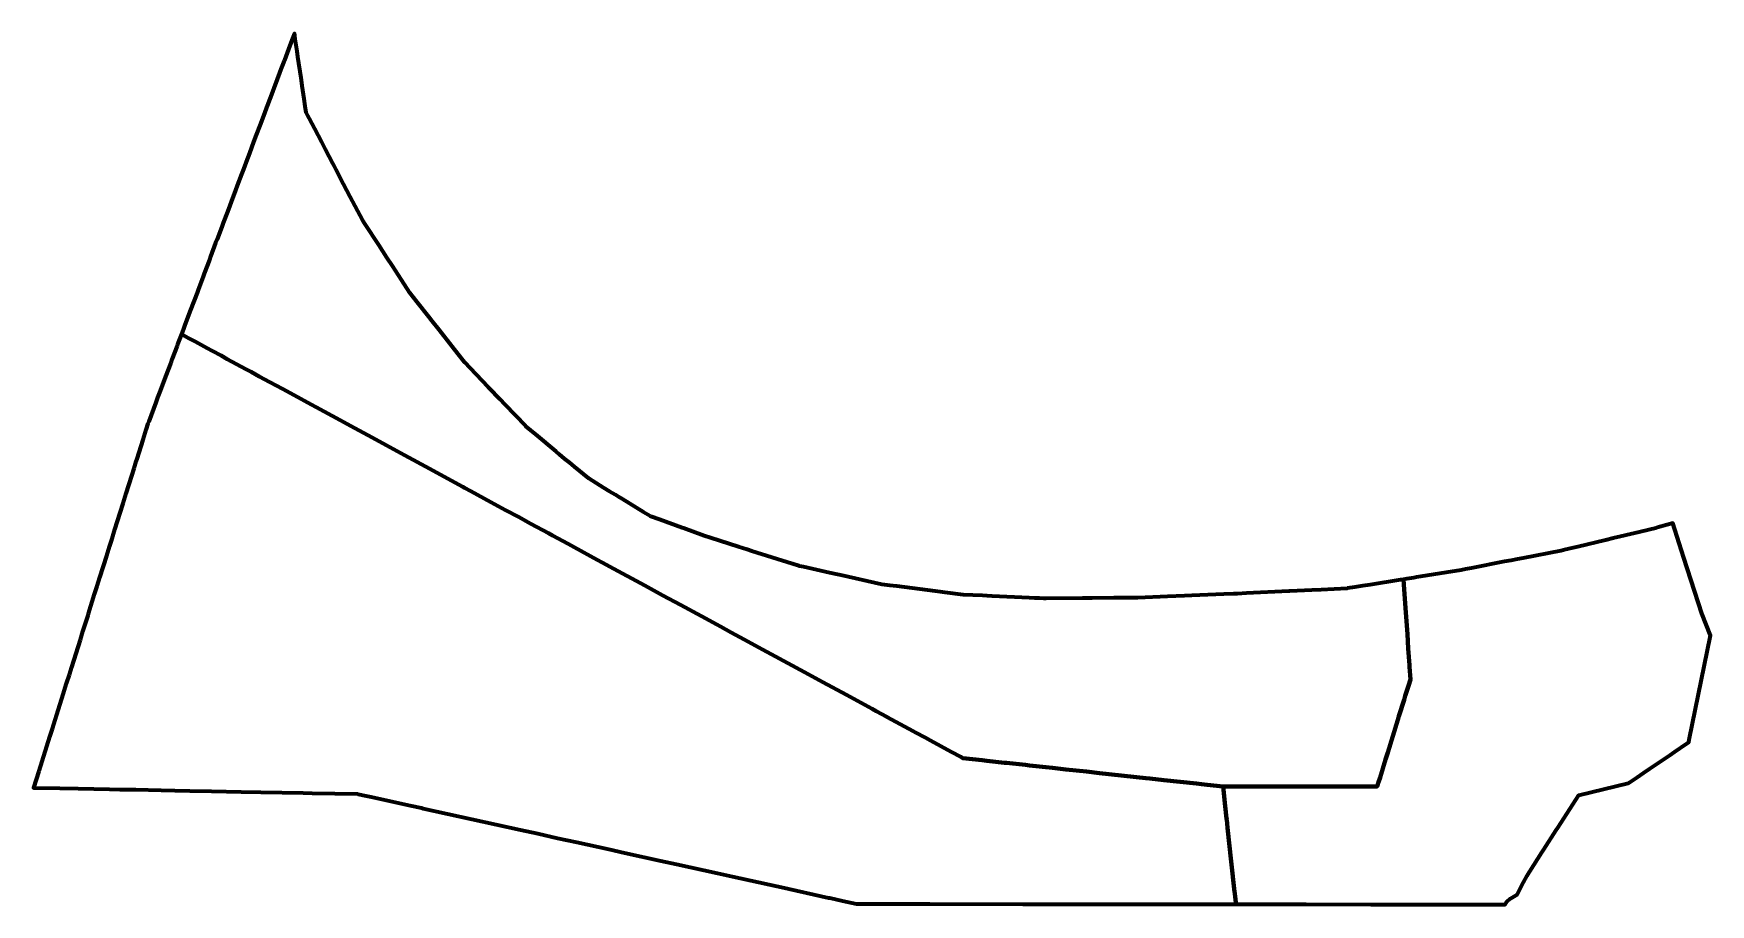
# Model space of a CAD drawing. Header units: metres. Extents: x 808231 to 808429, y 9156775 to 9156878.
import ezdxf

# ---------------------------------------------------------------- set-up
doc = ezdxf.new("R2010")
doc.units = ezdxf.units.M
doc.header["$MEASUREMENT"] = 0
doc.layers.add('2828-21108', color=1, linetype='Continuous')

msp = doc.modelspace()

# ---------------------------------------------------------------- linework, layer by layer
at = {"layer": '2828-21108', "color": 3, "lineweight": 70, "true_color": 0x00ff00}
for points in [[(808248.82, 9156842.88), (808249.67, 9156842.42), (808250.03, 9156842.22), (808250.46, 9156841.99), (808250.46, 9156841.99), (808251.51, 9156841.42), (808251.85, 9156841.24), (808252.47, 9156840.9), (808253.5, 9156840.34), (808254.24, 9156839.94), (808256.44, 9156838.74), (808257.05, 9156838.42), (808258.01, 9156837.89), (808259.26, 9156837.21), (808260.76, 9156836.4), (808262.15, 9156835.65), (808264.16, 9156834.55), (808264.75, 9156834.23), (808267.58, 9156832.7), (808268, 9156832.47), (808268.8, 9156832.04), (808271.34, 9156830.66), (808273.02, 9156829.74), (808275.19, 9156828.57), (808278.15, 9156826.96), (808280.69, 9156825.58), (808282.05, 9156824.84), (808282.26, 9156824.73), (808283.01, 9156824.32), (808285.37, 9156823.04), (808287.12, 9156822.09), (808288.62, 9156821.28), (808290.09, 9156820.48), (808292.19, 9156819.34), (808292.64, 9156819.09), (808294.51, 9156818.08), (808295.21, 9156817.7), (808297.93, 9156816.22), (808298.53, 9156815.9), (808299.92, 9156815.14), (808303.04, 9156813.45), (808303.56, 9156813.17), (808305.7, 9156812), (808307.78, 9156810.87), (808310.24, 9156809.54), (808312.07, 9156808.55), (808312.5, 9156808.31), (808313.78, 9156807.62), (808315.29, 9156806.8), (808317.47, 9156805.61), (808318.49, 9156805.06), (808322.44, 9156802.92), (808324.58, 9156801.76), (808327.38, 9156800.24), (808330.4, 9156798.6), (808330.88, 9156798.33), (808332.14, 9156797.65), (808332.21, 9156797.61), (808335.26, 9156795.96), (808335.55, 9156795.8), (808336.67, 9156795.19), (808337.32, 9156794.84), (808339.74, 9156793.52), (808340.88, 9156792.91), (808341.14, 9156792.76), (808343.4, 9156792.52), (808343.96, 9156792.46), (808346.06, 9156792.23), (808346.3, 9156792.2), (808348.53, 9156791.96), (808349.01, 9156791.91), (808349.39, 9156791.87), (808350.94, 9156791.7), (808351.71, 9156791.61), (808353.3, 9156791.44), (808355.72, 9156791.18), (808357.28, 9156791.01), (808362.76, 9156790.41), (808363.23, 9156790.36), (808364.88, 9156790.18), (808368.75, 9156789.76), (808369.32, 9156789.7), (808370, 9156789.62), (808371.88, 9156789.42), (808373.4, 9156789.42), (808374.83, 9156789.42), (808376.88, 9156789.42), (808380.55, 9156789.42), (808382.42, 9156789.43), (808386.92, 9156789.43), (808386.97, 9156789.43), (808387.89, 9156789.43), (808390.09, 9156789.43), (808390.25, 9156789.95), (808390.42, 9156790.49), (808391.08, 9156792.62), (808391.33, 9156793.42), (808392.52, 9156797.29), (808392.61, 9156797.57), (808392.65, 9156797.72), (808393.26, 9156799.68), (808393.4, 9156800.14), (808393.62, 9156800.85), (808393.77, 9156801.33), (808394, 9156802.07), (808393.9, 9156803.58), (808393.88, 9156803.77), (808393.75, 9156805.72), (808393.64, 9156807.43), (808393.43, 9156810.48), (808393.24, 9156813.28), (808393.2, 9156813.9), (808392.82, 9156813.84), (808389.23, 9156813.26), (808388.37, 9156813.12), (808387.43, 9156812.97), (808386.59, 9156812.84), (808386.54, 9156812.83), (808383.48, 9156812.68), (808382.36, 9156812.63), (808379.74, 9156812.5), (808379.63, 9156812.49), (808374.64, 9156812.26), (808373.57, 9156812.2), (808373.12, 9156812.18), (808371.97, 9156812.14), (808368.17, 9156811.99), (808367.32, 9156811.95), (808365.31, 9156811.87), (808361.81, 9156811.73), (808361.48, 9156811.72), (808358.98, 9156811.7), (808356.38, 9156811.67), (808355.81, 9156811.67), (808355.26, 9156811.66), (808350.98, 9156811.62), (808350.7, 9156811.63), (808350.17, 9156811.66), (808349.6, 9156811.69), (808348.97, 9156811.72), (808344.6, 9156811.92), (808344.02, 9156811.95), (808343.46, 9156811.98), (808341.15, 9156812.08), (808339, 9156812.36), (808338.47, 9156812.43), (808337.86, 9156812.5), (808333.35, 9156813.08), (808332.52, 9156813.19), (808332.2, 9156813.23), (808331.89, 9156813.27), (808331.55, 9156813.31), (808326.71, 9156814.38), (808326.34, 9156814.47), (808325.38, 9156814.68), (808322.3, 9156815.36), (808321.85, 9156815.46), (808321.74, 9156815.49), (808320.99, 9156815.72), (808316.19, 9156817.24), (808315.66, 9156817.41), (808315.13, 9156817.58), (808314.63, 9156817.74), (808311.31, 9156818.79), (808310.57, 9156819.06), (808308.13, 9156819.93), (808307.99, 9156819.99), (808305.29, 9156820.96), (808304.26, 9156821.33), (808304.22, 9156821.35), (808303.41, 9156821.84), (808300.91, 9156823.37), (808300.44, 9156823.65), (808300.09, 9156823.87), (808299.38, 9156824.3), (808298.68, 9156824.73), (808296.93, 9156825.8), (808295.27, 9156827.18), (808294.69, 9156827.66), (808294.09, 9156828.16), (808293.48, 9156828.67), (808293.1, 9156828.99), (808290.67, 9156831.01), (808290.08, 9156831.5), (808289.47, 9156832.01), (808289.45, 9156832.03), (808287.06, 9156834.53), (808286.42, 9156835.21), (808285.82, 9156835.84), (808285.8, 9156835.85), (808285.05, 9156836.63), (808282.92, 9156838.87), (808282.31, 9156839.51), (808282.26, 9156839.57), (808281.52, 9156840.51), (808280.82, 9156841.41), (808279.25, 9156843.4), (808278.44, 9156844.42), (808278.05, 9156844.92), (808276.67, 9156846.67), (808275.81, 9156847.78), (808274.81, 9156849.31), (808273.74, 9156850.94), (808273.08, 9156851.95), (808272.13, 9156853.42), (808270.53, 9156855.87), (808270.26, 9156856.29), (808269.35, 9156858.02), (808268.77, 9156859.12), (808267.98, 9156860.62), (808267.1, 9156862.31), (808266.86, 9156862.76), (808266.71, 9156863.04), (808265.84, 9156864.7), (808265.72, 9156864.92), (808265.39, 9156865.57), (808264.58, 9156867.13), (808263.96, 9156868.31), (808263.92, 9156868.4), (808263.77, 9156868.68), (808263.57, 9156869.07), (808263.45, 9156869.82), (808263.32, 9156870.69), (808263.09, 9156872.22), (808262.99, 9156872.89), (808262.95, 9156873.16), (808262.58, 9156875.65), (808262.48, 9156876.32), (808262.26, 9156877.72), (808262.16, 9156878.41), (808261.87, 9156877.63), (808261.47, 9156876.57), (808260.98, 9156875.26), (808260.94, 9156875.16), (808260.58, 9156874.19), (808259.97, 9156872.57), (808259.78, 9156872.06), (808259.57, 9156871.51), (808258.95, 9156869.85), (808258.87, 9156869.65), (808258.62, 9156868.98), (808258.08, 9156867.55), (808257.66, 9156866.43), (808257.35, 9156865.59), (808256.85, 9156864.28), (808256.66, 9156863.75), (808256.59, 9156863.57), (808256.14, 9156862.38), (808255.91, 9156861.77), (808255.42, 9156860.46), (808255.21, 9156859.9), (808254.69, 9156858.51), (808254.53, 9156858.08), (808254.25, 9156857.35), (808253.75, 9156856.02), (808253.58, 9156855.56), (808253.03, 9156854.09), (808252.86, 9156853.65), (808252.26, 9156852.04), (808252.12, 9156851.66), (808251.52, 9156850.06), (808251.38, 9156849.69), (808250.78, 9156848.1), (808250.66, 9156847.77), (808249.9, 9156845.76), (808249.83, 9156845.56), (808249.18, 9156843.85), (808249.05, 9156843.49)], [(808371.88, 9156789.42), (808372.13, 9156787.09), (808372.29, 9156785.64), (808372.31, 9156785.5), (808372.41, 9156784.53), (808372.84, 9156780.57), (808373.23, 9156776.97), (808373.25, 9156776.8), (808373.26, 9156776.72), (808373.3, 9156776.4), (808373.37, 9156775.69), (808373.39, 9156775.51), (808374.79, 9156775.51), (808378.86, 9156775.5), (808381.64, 9156775.5), (808389.34, 9156775.49), (808390.04, 9156775.49), (808391.34, 9156775.49), (808391.7, 9156775.49), (808392.6, 9156775.49), (808398.01, 9156775.48), (808398.21, 9156775.48), (808398.21, 9156775.48), (808404.07, 9156775.48), (808405.21, 9156775.48), (808405.38, 9156775.78), (808405.82, 9156776.2), (808406.6, 9156776.64), (808407.37, 9156778.11), (808407.78, 9156778.89), (808407.82, 9156778.94), (808408.11, 9156779.39), (808409.54, 9156781.62), (808409.76, 9156781.97), (808411.23, 9156784.25), (808411.41, 9156784.52), (808413.9, 9156788.39), (808419.74, 9156789.81), (808419.91, 9156789.92), (808420.76, 9156790.5), (808421.52, 9156791.02), (808422.29, 9156791.54), (808424.04, 9156792.73), (808424.64, 9156793.14), (808425.2, 9156793.53), (808426.59, 9156794.47), (808426.88, 9156794.67), (808426.94, 9156794.94), (808429.45, 9156807.27), (808428.44, 9156809.87), (808426.31, 9156816.45), (808425.76, 9156818.16), (808424.99, 9156820.54), (808424.3, 9156820.34), (808423.17, 9156820.01), (808422.98, 9156819.95), (808422.16, 9156819.75), (808421.01, 9156819.48), (808419.99, 9156819.24), (808418.81, 9156818.95), (808417.97, 9156818.75), (808417.05, 9156818.53), (808413.77, 9156817.75), (808412.89, 9156817.53), (808412.03, 9156817.33), (808411.77, 9156817.28), (808407.31, 9156816.41), (808406.65, 9156816.28), (808405.92, 9156816.14), (808405.13, 9156815.99), (808401.22, 9156815.23), (808400.51, 9156815.09), (808400, 9156814.99), (808399.75, 9156814.95), (808398.97, 9156814.83), (808395.24, 9156814.23), (808394.72, 9156814.14), (808394.4, 9156814.09), (808393.6, 9156813.96), (808393.2, 9156813.9), (808393.24, 9156813.28), (808393.43, 9156810.48), (808393.64, 9156807.43), (808393.75, 9156805.72), (808393.88, 9156803.77), (808393.9, 9156803.58), (808394, 9156802.07), (808393.77, 9156801.33), (808393.62, 9156800.85), (808393.4, 9156800.14), (808393.26, 9156799.68), (808392.65, 9156797.72), (808392.61, 9156797.57), (808392.52, 9156797.29), (808391.33, 9156793.42), (808391.08, 9156792.62), (808390.42, 9156790.49), (808390.25, 9156789.95), (808390.09, 9156789.43), (808387.89, 9156789.43), (808386.97, 9156789.43), (808386.92, 9156789.43), (808382.42, 9156789.43), (808380.55, 9156789.42), (808376.88, 9156789.42), (808374.83, 9156789.42), (808373.4, 9156789.42)]]:
    msp.add_lwpolyline(points, close=True, dxfattribs=at)
at = {"layer": '2828-21108', "color": 254, "lineweight": 70, "true_color": 0xcccccc}
msp.add_lwpolyline([(808231.66, 9156790.25), (808231.35, 9156789.28), (808234.45, 9156789.22), (808236.62, 9156789.18), (808240.34, 9156789.1), (808241.54, 9156789.08), (808242.27, 9156789.07), (808242.95, 9156789.05), (808243.39, 9156789.05), (808246.43, 9156788.99), (808248.04, 9156788.96), (808249.82, 9156788.92), (808252.39, 9156788.87), (808255.86, 9156788.8), (808258.21, 9156788.76), (808263.2, 9156788.66), (808264.26, 9156788.64), (808269.63, 9156788.54), (808269.71, 9156788.52), (808270.64, 9156788.31), (808271.22, 9156788.19), (808275.86, 9156787.17), (808277.17, 9156786.88), (808277.36, 9156786.83), (808288.87, 9156784.3), (808290.91, 9156783.85), (808293.26, 9156783.33), (808295.54, 9156782.83), (808299.3, 9156782), (808301.16, 9156781.59), (808305.47, 9156780.64), (808307.29, 9156780.24), (808312.16, 9156779.17), (808313.91, 9156778.78), (808319.17, 9156777.62), (808319.71, 9156777.51), (808325.25, 9156776.28), (808325.41, 9156776.25), (808326.93, 9156775.91), (808328.58, 9156775.55), (808330.57, 9156775.55), (808331.37, 9156775.55), (808335.7, 9156775.54), (808337.21, 9156775.54), (808348.21, 9156775.53), (808348.4, 9156775.53), (808349.04, 9156775.53), (808354.63, 9156775.52), (808356.09, 9156775.52), (808361.45, 9156775.52), (808362.33, 9156775.52), (808371.14, 9156775.51), (808373.02, 9156775.51), (808373.39, 9156775.51), (808373.37, 9156775.69), (808373.3, 9156776.4), (808373.26, 9156776.72), (808373.25, 9156776.8), (808373.23, 9156776.97), (808372.84, 9156780.57), (808372.41, 9156784.53), (808372.31, 9156785.5), (808372.29, 9156785.64), (808372.13, 9156787.09), (808371.88, 9156789.42), (808370, 9156789.62), (808369.32, 9156789.7), (808368.75, 9156789.76), (808364.88, 9156790.18), (808363.23, 9156790.36), (808362.76, 9156790.41), (808357.28, 9156791.01), (808355.72, 9156791.18), (808353.3, 9156791.44), (808351.71, 9156791.61), (808350.94, 9156791.7), (808349.39, 9156791.87), (808349.01, 9156791.91), (808348.53, 9156791.96), (808346.3, 9156792.2), (808346.06, 9156792.23), (808343.96, 9156792.46), (808343.4, 9156792.52), (808341.14, 9156792.76), (808340.88, 9156792.91), (808339.74, 9156793.52), (808337.32, 9156794.84), (808336.67, 9156795.19), (808335.55, 9156795.8), (808335.26, 9156795.96), (808332.21, 9156797.61), (808332.14, 9156797.65), (808330.88, 9156798.33), (808330.4, 9156798.6), (808327.38, 9156800.24), (808324.58, 9156801.76), (808322.44, 9156802.92), (808318.49, 9156805.06), (808317.47, 9156805.61), (808315.29, 9156806.8), (808313.78, 9156807.62), (808312.5, 9156808.31), (808312.07, 9156808.55), (808310.24, 9156809.54), (808307.78, 9156810.87), (808305.7, 9156812), (808303.56, 9156813.17), (808303.04, 9156813.45), (808299.92, 9156815.14), (808298.53, 9156815.9), (808297.93, 9156816.22), (808295.21, 9156817.7), (808294.51, 9156818.08), (808292.64, 9156819.09), (808292.19, 9156819.34), (808290.09, 9156820.48), (808288.62, 9156821.28), (808287.12, 9156822.09), (808285.37, 9156823.04), (808283.01, 9156824.32), (808282.26, 9156824.73), (808282.05, 9156824.84), (808280.69, 9156825.58), (808278.15, 9156826.96), (808275.19, 9156828.57), (808273.02, 9156829.74), (808271.34, 9156830.66), (808268.8, 9156832.04), (808268, 9156832.47), (808267.58, 9156832.7), (808264.75, 9156834.23), (808264.16, 9156834.55), (808262.15, 9156835.65), (808260.76, 9156836.4), (808259.26, 9156837.21), (808258.01, 9156837.89), (808257.05, 9156838.42), (808256.44, 9156838.74), (808254.24, 9156839.94), (808253.5, 9156840.34), (808252.47, 9156840.9), (808251.85, 9156841.24), (808251.51, 9156841.42), (808250.46, 9156841.99), (808250.46, 9156841.99), (808250.03, 9156842.22), (808249.67, 9156842.42), (808248.82, 9156842.88), (808248.45, 9156841.88), (808248.33, 9156841.57), (808248.3, 9156841.5), (808247.7, 9156839.89), (808247.55, 9156839.5), (808246.95, 9156837.89), (808246.77, 9156837.42), (808246.23, 9156835.98), (808246.01, 9156835.39), (808245.78, 9156834.79), (808244.95, 9156832.57), (808244.86, 9156832.33), (808244.62, 9156831.57), (808244.25, 9156830.38), (808243.54, 9156828.13), (808243.45, 9156827.83), (808243.19, 9156827.01), (808242.92, 9156826.13), (808242.27, 9156824.06), (808241.9, 9156822.88), (808241.55, 9156821.77), (808240.93, 9156819.79), (808240.59, 9156818.7), (808240.29, 9156817.75), (808239.96, 9156816.67), (808239.15, 9156814.1), (808238.84, 9156813.1), (808238.53, 9156812.13), (808237.81, 9156809.83), (808237.75, 9156809.63), (808237.45, 9156808.68), (808237.15, 9156807.73), (808236.84, 9156806.74), (808235.83, 9156803.51), (808235.54, 9156802.61), (808235.22, 9156801.59), (808234.81, 9156800.29), (808234.06, 9156797.9), (808233.85, 9156797.24), (808233.54, 9156796.23), (808233.23, 9156795.27), (808231.96, 9156791.22)], close=True, dxfattribs=at)

doc.saveas('drawing.dxf')
